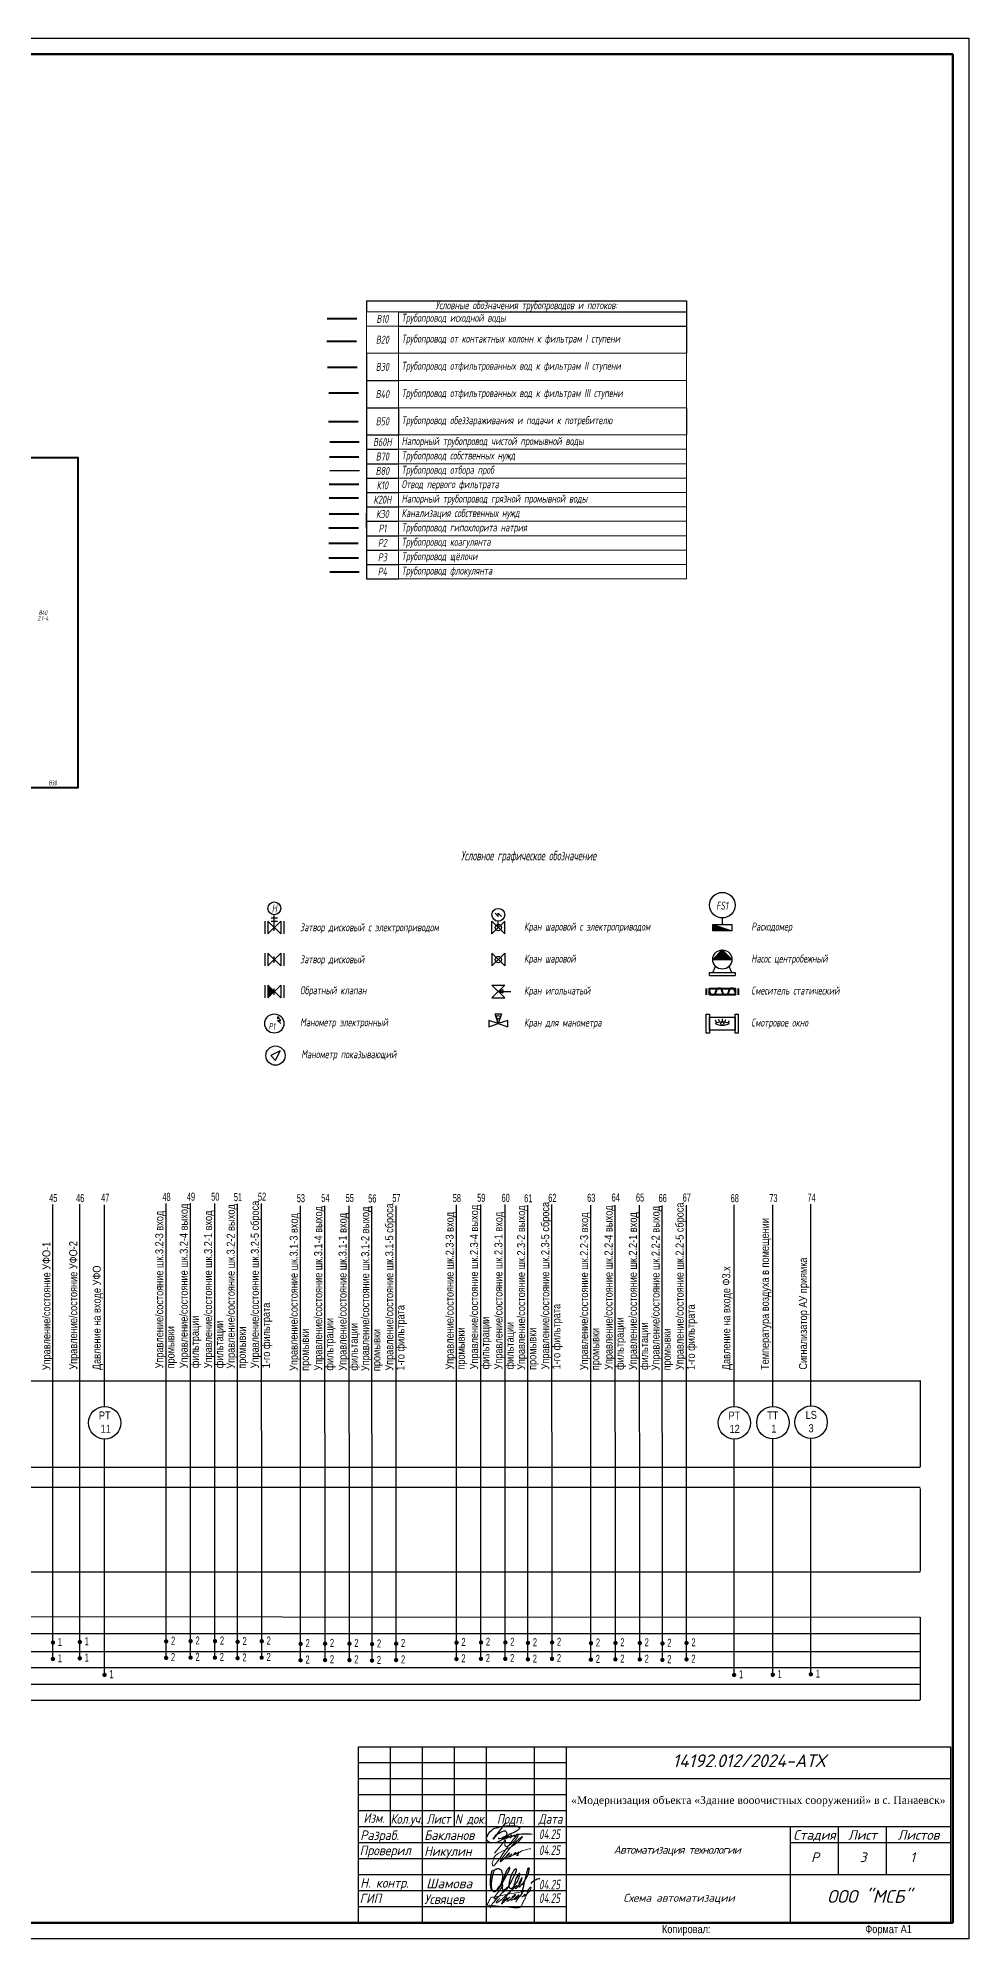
# Model space of a CAD drawing. Header units: millimetres. Extents: x 2725 to 10524, y 7125 to 11639.
# Drawn here: x 3968 to 4259, y 10612 to 11206 of the extents above; entities that cross this region are included whole.
import ezdxf
from ezdxf.enums import TextEntityAlignment as Align

# ---------------------------------------------------------------- set-up
doc = ezdxf.new("R2010")
doc.units = ezdxf.units.MM
doc.header["$LTSCALE"] = 4
doc.linetypes.add('SolidLine', pattern=[0])
for name, color, linetype in [('1', 7, 'Continuous'), ('2', 7, 'Continuous'), ('В80', 1, 'Continuous'), ('Надписи', 7, 'Continuous'), ('Текст', 2, 'Continuous')]:
    doc.layers.add(name, color=color, linetype=linetype)
for name, color, linetype, lineweight in [('60', 7, 'Continuous', 60), ('SHTAMP', 7, 'SolidLine', 25), ('В10', 66, 'Continuous', 40), ('В30', 136, 'Continuous', 40), ('В40', 142, 'Continuous', 40), ('В50', 180, 'Continuous', 40), ('В60Н', 140, 'Continuous', 40), ('В70', 120, 'Continuous', 40), ('К20Н', 33, 'Continuous', 40), ('К30', 54, 'Continuous', 40), ('Логотип', 7, 'Continuous', 20), ('Р1', 90, 'Continuous', 40), ('Р2', 220, 'Continuous', 40), ('Р3', 212, 'Continuous', 40), ('Р4', 50, 'Continuous', 40)]:
    doc.layers.add(name, color=color, linetype=linetype, lineweight=lineweight)
doc.layers.add('В20', color=7, linetype='Continuous', lineweight=40, true_color=0x0a7800)
doc.layers.add('К10', color=7, linetype='Continuous', lineweight=40, true_color=0xffbe00)
doc.styles.add('Eskd знаки', font='eskd.shx', dxfattribs={"width": 0.8, "oblique": 10})
doc.styles.add('GOST 2.304', font='ARIALN.TTF', dxfattribs={"height": 3.5})
doc.styles.add('ISOCPEUR', font='isocpeui.ttf')

# ---------------------------------------------------------------- blocks, each defined once
blk = doc.blocks.new('*T405')
at = {"color": 0, "linetype": 'ByBlock', "lineweight": -2, "transparency": 16777216}
for p, q in [((0, 0), (100, 0)), ((0, 0), (0, -3.36)), ((100, 0), (100, -16.36)), ((10, -3.36), (100, -3.36)), ((10, -7.86), (100, -7.86)), ((0, -16.36), (0, -86.86)), ((0, -24.86), (10, -24.86)), ((0, -33.36), (10, -33.36)), ((10, -33.36), (10, -41.86)), ((100, -33.36), (100, -41.86)), ((0, -41.86), (10, -41.86)), ((0, -46.36), (10, -46.36)), ((0, -50.86), (10, -50.86)), ((0, -55.36), (10, -55.36)), ((0, -59.86), (10, -59.86)), ((0, -64.36), (10, -64.36)), ((0, -68.86), (10, -68.86)), ((0, -73.36), (10, -73.36)), ((0, -77.86), (10, -77.86)), ((0, -82.36), (10, -82.36)), ((0, -86.86), (10, -86.86))]:
    blk.add_line(p, q, dxfattribs=at)
at = {"color": 7, "linetype": 'ByBlock', "lineweight": 15, "transparency": 16777216}
for p, q in [((0, -3.36), (10, -3.36)), ((0, -3.36), (0, -16.36)), ((10, -3.36), (10, -33.36)), ((0, -7.86), (10, -7.86)), ((0, -16.36), (100, -16.36)), ((100, -16.36), (100, -33.36)), ((10, -24.86), (100, -24.86)), ((10, -33.36), (100, -33.36)), ((10, -41.86), (100, -41.86)), ((10, -41.86), (10, -86.86)), ((10, -46.36), (100, -46.36)), ((100, -41.86), (100, -86.86)), ((10, -50.86), (100, -50.86)), ((10, -55.36), (100, -55.36)), ((10, -59.86), (100, -59.86)), ((10, -64.36), (100, -64.36)), ((10, -68.86), (100, -68.86)), ((10, -73.36), (100, -73.36)), ((10, -77.86), (100, -77.86)), ((10, -82.36), (100, -82.36)), ((10, -86.86), (100, -86.86))]:
    blk.add_line(p, q, dxfattribs=at)
at = {"color": 0, "transparency": 16777216, "char_height": 2.5, "style": 'Eskd знаки'}
for s, insert, width, attachment_point in [('В10', (5, -5.61), 9.1, 5), ('Трубопровод исходной воды', (11, -5.61), 88, 4), ('Условные обозначения трубопроводов и потоков:', (50, -1.68), 99.978, 5), ('В20', (5, -12.11), 9.1, 5), ('Трубопровод от контактных колонн к фильтрам I ступени', (11, -12.11), 88, 4), ('В30', (5, -20.61), 9.7, 5), ('Трубопровод отфильтрованных вод к фильтрам II ступени', (11, -20.61), 88, 4), ('В40', (5, -29.11), 9.7, 5), ('Трубопровод отфильтрованных вод к фильтрам III ступени', (11, -29.11), 88, 4), ('В50', (5, -37.61), 9.7, 5), ('Трубопровод обеззараживания и подачи к потребителю', (11, -37.61), 88, 4), ('В60Н', (5, -44.11), 9.7, 5), ('В70', (5, -48.61), 9.7, 5), ('Напорный трубопровод чистой промывной воды', (11, -44.11), 88, 4), ('Трубопровод собственных нужд', (11, -48.61), 88, 4), ('В80', (5, -53.11), 9.7, 5), ('Трубопровод отбора проб', (11, -53.11), 88, 4), ('К10', (5, -57.61), 9.7, 5), ('Отвод первого фильтрата', (11, -57.61), 88, 4), ('К20Н', (5, -62.11), 9.7, 5), ('Напорный трубопровод грязной промывной воды', (11, -62.11), 88, 4), ('Канализация собственных нужд', (11, -66.61), 88, 4), ('К30', (5, -66.61), 9.7, 5), ('Р1', (5, -71.11), 9.7, 5), ('Трубопровод гипохлорита натрия', (11, -71.11), 88, 4), ('Р2', (5, -75.61), 9.7, 5), ('Трубопровод коагулянта', (11, -75.61), 88, 4), ('Р3', (5, -80.11), 9.7, 5), ('Трубопровод щёлочи', (11, -80.11), 88, 4), ('Трубопровод флокулянта', (11, -84.61), 88, 4), ('Р4', (5, -84.61), 9.7, 5)]:
    blk.add_mtext(s, dxfattribs=dict(at, insert=insert, width=width, attachment_point=attachment_point))
blk = doc.blocks.new('A$C67075CCA')
at = {"layer": 'Логотип', "color": 145, "lineweight": 15}
for points in [[(14.68, 5.88), (14.59, 5.72), (14.32, 5.54), (13.9, 5.39), (12.32, 5.25), (10.52, 5.01), (7.58, 4.53), (4.57, 3.92), (2.69, 3.51), (0.99, 3.21), (0.97, 3.2), (0.91, 3.09), (0.75, 2.64), (0.39, 2.01), (0.17, 1.5), (0, 1.08), (0.06, 0.83), (0.58, 0.87), (0.94, 0.82), (2.5, 0.66), (6.63, 0.27), (7.37, 0.17), (8.98, 0.01), (9.73, 0.04), (10.43, 0.44), (11, 1.49), (11.66, 2.81), (12.3, 4.37), (12.76, 5.66), (13.17, 6.18), (13.37, 6.43), (13.51, 6.47), (13.61, 6.44), (13.65, 6.35), (13.6, 6.17), (13.32, 5.44), (12.94, 4.91), (12.31, 4.31), (12.02, 4.04), (11.74, 3.86), (11.47, 3.65), (11.51, 3.77), (11.6, 3.93), (11.7, 4.03), (11.81, 4.16), (11.84, 4.27), (11.84, 4.31), (11.73, 4.27), (11.59, 4.09), (11.5, 3.97), (11.22, 3.77), (11.07, 3.64), (10.85, 3.5), (10.75, 3.43)], [(4.88, 7.15), (4.1, 5.86), (2.99, 4.52), (2.4, 3.68), (2.24, 3.43), (2.06, 3.04), (2.09, 2.83), (2.4, 2.91), (3.21, 3.31), (4.29, 4.43), (5.38, 5.75), (5.81, 6.13), (6.33, 6.54), (6.55, 6.54), (5.84, 5.79), (5.18, 5.15), (4.56, 4.72)], [(3.85, 2.96), (3.53, 2.68), (3.08, 2.24), (2.83, 1.9), (2.75, 1.71), (2.79, 1.65), (2.95, 1.64), (3.35, 1.85), (4.3, 2.56), (5.36, 3.53), (7.27, 5.24), (8.03, 6.02), (8.99, 6.81), (9.2, 6.98), (9.24, 7.01), (9.25, 6.99), (9.21, 6.9), (8.53, 6.44), (7.95, 5.92), (7.42, 5.36), (7.06, 5), (6.35, 4.19), (5.74, 3.39), (5.13, 2.67), (4.85, 2.31), (4.82, 2.18), (5.11, 2.48), (5.52, 3.04), (5.85, 3.26), (6, 3.24), (6, 3.11), (5.91, 2.85), (5.34, 2.13), (5.01, 1.71), (4.71, 1.42), (4.56, 1.3), (4.41, 1.33), (4.46, 1.45), (4.98, 2.24), (5.36, 2.86), (5.72, 3.19), (5.88, 3.25), (6.02, 3.24), (6.01, 3.12), (5.9, 2.8), (5.69, 2.53), (6.01, 2.74), (6.37, 2.96), (6.66, 3.1), (6.9, 3.35), (7.01, 3.43), (6.51, 2.86), (6.32, 2.66), (6.17, 2.44), (6.09, 2.28), (6.13, 2.11), (6.38, 2.15), (6.94, 2.57), (7.7, 3.08), (8.14, 3.43), (8.54, 3.78), (8.69, 3.97), (8.74, 4.1), (8.74, 4.22), (8.66, 4.24), (8.5, 4.12), (8.16, 3.8), (7.63, 3.18), (7.39, 2.73), (7.35, 2.5), (7.41, 2.44), (7.86, 2.6), (8.91, 3.21), (9.49, 3.64), (9.77, 3.84), (9.86, 4.07), (9.83, 4.12), (9.5, 3.85), (9.17, 3.56), (8.65, 3.08), (8.43, 2.78), (8.45, 2.66), (8.58, 2.67), (8.85, 2.79), (9.04, 2.91), (9.31, 3.07), (10.08, 3.6), (10.49, 4.02), (10.78, 4.43), (10.95, 4.69), (10.77, 4.55), (10.55, 4.25), (9.5, 2.9), (8.83, 1.86)], [(0.98, 0.05), (0.95, 0.22), (1.03, 0.5), (1.34, 1.02), (2.08, 1.97), (2.48, 2.42), (3.02, 3.02), (3.29, 3.36), (3.48, 3.5)]]:
    blk.add_spline(points, degree=3, dxfattribs=at)
blk = doc.blocks.new('Подпись Шамова')
for points in [[(107, 385), (99, 387), (86, 381), (75, 364), (65, 338), (55, 284), (48, 215), (46, 134), (49, 94), (69, 32), (78, 25), (108, 14), (122, 16), (163, 38), (191, 65), (217, 102), (244, 149), (265, 206), (271, 234), (274, 270), (273, 296), (270, 326), (260, 362), (248, 381), (236, 397), (222, 405), (205, 412), (179, 412), (156, 407), (137, 399), (123, 385), (114, 371), (98, 331), (91, 301), (81, 261), (76, 231), (70, 193), (67, 137), (69, 83), (70, 67), (89, 27), (94, 19), (110, 10), (127, 5), (150, 12), (175, 30), (198, 55), (219, 84), (236, 110), (268, 163), (302, 226), (344, 304), (377, 367), (394, 404), (398, 416), (399, 425), (396, 432), (389, 435), (378, 433), (369, 421), (358, 404), (338, 370), (320, 333), (309, 305), (297, 272), (287, 240), (278, 206), (271, 180), (261, 145), (259, 113), (259, 82), (262, 59), (275, 38), (288, 31), (305, 31), (332, 50), (373, 98), (405, 145), (463, 257), (505, 345), (517, 386), (518, 400), (512, 408), (502, 408), (488, 402), (470, 383), (441, 337), (420, 290), (400, 227), (385, 162), (382, 113), (385, 91), (391, 76), (403, 65), (417, 60), (437, 65), (458, 84), (474, 100), (541, 197), (560, 241), (575, 291), (580, 316), (578, 325), (572, 328), (565, 327), (557, 322), (552, 313), (528, 278), (507, 242), (494, 202), (480, 149), (477, 118), (483, 84), (489, 70), (500, 65), (519, 68), (532, 83), (559, 113), (582, 150), (598, 184), (610, 219), (619, 246), (621, 253), (621, 257), (618, 258), (616, 256), (613, 251), (579, 193), (564, 154), (559, 123), (556, 100), (561, 94), (568, 93), (573, 95), (580, 98), (596, 116), (608, 140), (610, 143), (610, 138), (611, 130), (620, 131), (631, 140), (633, 149), (689, 232), (730, 320), (742, 387), (749, 421), (743, 428), (736, 429), (726, 426), (716, 410), (699, 343), (680, 266), (659, 194), (643, 127), (622, 22), (609, -30)], [(777, 150), (800, 186), (853, 220), (894, 238), (935, 243)]]:
    blk.add_open_spline(points, degree=3)
blk = doc.blocks.new('A$C29F847F9')
at = {"color": 152, "ltscale": 1.2, "true_color": 0x2776bb}
for points in [[(72.37, 39.99), (68.43, 34.92), (69.46, 36.25), (70.34, 36.77), (71.05, 37.19, -0.161841), (72.21, 37.44, -0.186099), (72.48, 37.3, -0.075514), (72.68, 36.98, -0.216259), (72.68, 36.26, -0.120334), (71.72, 35.04, -0.109582), (69.08, 33.77, -0.149262), (67.29, 33.89, -0.221189), (66.44, 34.77, -0.16991), (66.44, 35.31, -0.086161), (67.49, 37.2, -0.173054), (69.54, 38.45, -0.059791), (73.56, 39.07, -0.04244), (76.04, 38.93, -0.162135), (76.72, 38.52, -0.37027), (76.72, 38.26, -0.102303), (75.24, 37.11, -0.004186), (71.29, 35.23, -0.088346), (70.48, 35.01, -0.042303), (70.22, 35.01, -0.246683), (70.04, 35.13, -0.460105)], [(72.59, 36.07, 0.022452), (72.32, 35.71, 0.097345), (71.81, 35.01, 0.63499), (71.97, 34.88, -1.190143)], [(71.97, 34.88), (72.21, 34.98, 0.188512), (73.19, 35.92, 0.453926), (73.14, 36.03, 0.310824), (73.04, 36, -0.174295), (72.95, 35.95, 0.334422), (72.41, 35.32, 0.590758), (72.56, 35.23, 0.045009), (73.65, 35.7, 0.07665), (74.17, 35.97, 0.482644), (74.21, 36.09, 0.366251), (74.05, 36.04, 0.060409), (73.69, 35.56, 0.357599), (73.7, 35.41, 0.358337), (73.82, 35.4, -0.011147), (74.32, 35.73, -0.051922), (75.05, 36.13, -0.478557), (75.22, 35.99, -0.265314), (75.14, 35.79, 0.591196), (75.16, 35.65, 0.280952), (75.4, 35.76, -0.013193), (75.69, 36.03, -0.432577), (75.85, 35.95, -1.613204)], [(72.85, 36.14), (72.59, 36.07, 2.56207)], [(75.85, 35.95), (75.82, 36.07, -0.010959), (75.79, 36.2, -0.234724), (75.82, 36.33, -0.184073), (76.01, 36.42, -0.003337), (76.21, 36.44, -0.058082), (80.63, 36.46, 0.074997)]]:
    blk.add_lwpolyline(points, format="xyb", dxfattribs=at)
blk = doc.blocks.new('A$C79DB0C6F')
at = {"color": 152, "lineweight": 20, "true_color": 0x2956c7}
for points in [[(613, 746, -0.73312), (607, 741), (578, 719), (540, 673), (510, 639), (452, 562), (361, 439), (272, 310), (180, 180), (132, 119), (97, 71), (35, 2, -0.100988), (31, 1, -0.161834), (23, 1, -0.001469), (16, 3, -0.175359), (8, 9, -0.045194), (3, 19, -0.086422), (1, 31), (0, 75), (4, 97), (17, 132), (39, 191), (66, 238, -0.087354), (124, 286), (297, 376), (390, 422), (472, 467), (542, 515), (629, 585), (700, 662), (721, 689, 0.098126), (728, 705, 0.455827), (726, 708, 0.15115), (723, 707, 0.051196), (709, 698), (634, 638), (578, 590), (485, 496), (397, 395), (262, 219), (199, 130), (191, 107, 0.114927), (191, 102, 0.234495), (193, 99, 0.374813), (198, 100), (243, 133), (305, 192), (351, 233), (381, 260), (407, 288), (415, 299, 0.118842), (418, 307, 0.254739), (417, 310, 0.245642), (414, 310, 0.022403), (406, 305), (401, 300), (384, 285), (371, 271), (333, 222), (322, 200), (319, 187, 0.212582), (320, 178, 0.263419), (328, 175, 0.109136), (338, 178, -0.005821), (353, 187), (382, 210), (423, 243), (451, 265), (472, 282), (472, 282), (473, 283, 0.390176), (473, 285, 0.271409), (470, 286, 0.034608), (467, 285, 0.081315), (453, 276, 0.016447), (419, 244, 0.122885), (409, 227, 0.174246), (409, 222, 0.181996), (414, 216, 0.324797), (441, 221), (510, 263), (549, 296), (566, 313, 0.257376), (567, 320, 0.432429), (561, 323, 0.070085), (552, 319, 0.079528), (546, 313, 0.004304), (533, 298, -0.01347), (516, 277, 0.221294), (513, 266, 0.154784), (515, 262, 0.251335), (518, 261, 0.054773), (526, 263, 0.035588), (554, 277, -0.002299), (606, 309, 0.060578), (637, 333), (628, 324), (624, 300), (622, 262, -0.152366), (616, 250, -0.170899), (608, 245, -0.141236), (599, 245, -0.175613), (587, 254, -0.291557), (598, 278, 0.049563), (614, 289, -0.05737), (648, 319, -0.045914), (729, 368, -0.02907), (899, 411, -0.09752), (930, 409, -2.988942)], [(56, 303), (180, 453), (301, 609, -0.646336), (318, 605, -0.134175), (315, 574), (301, 515, 0.147399), (303, 488, 0.115209), (314, 470, 0.261253), (330, 466, 0.00194), (381, 479), (453, 526), (512, 572), (534, 596), (604, 693), (620, 736, 0.517761), (613, 746, -0.712166)]]:
    blk.add_lwpolyline(points, format="xyb", dxfattribs=at)

msp = doc.modelspace()

# ---------------------------------------------------------------- hatches: boundary and pattern name
h = msp.add_hatch(color=256)
h.dxf.hatch_style = 1
h.paths.add_polyline_path([(4184.71, 10917.97), (4181.72, 10920.97), (4178.73, 10917.97)])
h = msp.add_hatch(color=256)
h.dxf.hatch_style = 1
h.paths.add_polyline_path([(4039.72, 10909.97), (4039.72, 10905.97), (4041.72, 10907.97)])
at = {"layer": '2', "ltscale": 0.5}
msp.add_hatch(color=256, dxfattribs=at).paths.add_polyline_path([(4178.72, 10928.97), (4178.72, 10926.97), (4184.72, 10926.97)])

# ---------------------------------------------------------------- linework, layer by layer
at = {"color": 7, "ltscale": 100}
for p, q in [((3420.32, 11205.94), (4258.8, 11205.94)), ((4258.8, 11205.94), (4258.8, 10611.94)), ((4258.8, 10611.94), (3419.46, 10611.94))]:
    msp.add_line(p, q, dxfattribs=at)
for p, q in [((4038.72, 10929.97), (4038.72, 10925.97)), ((4039.72, 10929.97), (4039.72, 10925.97)), ((4039.72, 10925.97), (4043.72, 10929.97)), ((4039.72, 10929.97), (4043.72, 10925.97)), ((4040.72, 10930.97), (4042.72, 10930.97)), ((4040.72, 10929.97), (4042.72, 10929.97)), ((4041.72, 10926.97), (4041.72, 10931.97)), ((4043.72, 10929.97), (4043.72, 10925.97)), ((4044.72, 10929.97), (4044.72, 10925.97)), ((4109.72, 10925.97), (4109.72, 10929.97)), ((4109.72, 10929.97), (4113.72, 10925.97)), ((4109.72, 10925.97), (4113.72, 10929.97)), ((4110.72, 10932.47), (4111.72, 10931.47)), ((4111.72, 10931.47), (4111.72, 10932.47)), ((4111.72, 10932.47), (4112.72, 10931.47)), ((4111.72, 10927.97), (4111.72, 10929.97)), ((4113.72, 10925.97), (4113.72, 10929.97)), ((4038.72, 10919.97), (4038.72, 10915.97)), ((4039.72, 10919.97), (4039.72, 10915.97)), ((4039.72, 10915.97), (4043.72, 10919.97)), ((4039.72, 10919.97), (4043.72, 10915.97)), ((4041.72, 10916.97), (4041.72, 10918.97)), ((4043.72, 10919.97), (4043.72, 10915.97)), ((4044.72, 10919.97), (4044.72, 10915.97)), ((4109.72, 10919.97), (4109.72, 10915.97)), ((4113.72, 10915.97), (4109.72, 10919.97)), ((4113.72, 10919.97), (4109.72, 10915.97)), ((4113.72, 10919.97), (4113.72, 10915.97)), ((4178.72, 10917.97), (4184.72, 10917.97)), ((4177.72, 10912.97), (4177.72, 10913.97)), ((4177.72, 10913.97), (4185.72, 10913.97)), ((4177.72, 10912.97), (4185.72, 10912.97)), ((4178.72, 10913.97), (4179.72, 10915.97)), ((4184.72, 10913.97), (4183.72, 10915.97)), ((4185.72, 10913.97), (4185.72, 10912.97)), ((4038.72, 10909.97), (4038.72, 10905.97)), ((4039.72, 10909.97), (4039.72, 10905.97)), ((4039.72, 10905.97), (4043.72, 10909.97)), ((4039.72, 10909.97), (4043.72, 10905.97)), ((4041.72, 10906.97), (4041.72, 10908.97)), ((4043.72, 10909.97), (4043.72, 10905.97)), ((4044.72, 10909.97), (4044.72, 10905.97)), ((4109.72, 10909.97), (4113.72, 10909.97)), ((4113.72, 10909.97), (4109.72, 10905.97)), ((4109.72, 10909.97), (4113.72, 10905.97)), ((4109.72, 10905.97), (4113.72, 10905.97)), ((4113.12, 10908.47), (4111.72, 10907.97)), ((4111.72, 10907.97), (4113.12, 10907.57)), ((4111.72, 10907.97), (4115.64, 10907.97)), ((4113.12, 10908.47), (4113.12, 10907.57)), ((4043.72, 10898.97), (4042.72, 10899.97)), ((4111.72, 10897.97), (4110.72, 10900.97)), ((4110.72, 10900.97), (4112.72, 10900.97)), ((4112.72, 10900.97), (4111.72, 10897.97)), ((4043.72, 10897.97), (4042.72, 10898.97)), ((4042.72, 10898.97), (4043.72, 10898.97)), ((4108.72, 10898.97), (4108.72, 10896.97)), ((4111.72, 10897.97), (4108.72, 10898.97)), ((4108.72, 10896.97), (4111.72, 10897.97)), ((4114.72, 10898.97), (4111.72, 10897.97)), ((4111.72, 10897.97), (4114.72, 10896.97)), ((4114.72, 10896.97), (4114.72, 10898.97)), ((4043.59, 10889.47), (4040.59, 10887.97)), ((4042.09, 10886.47), (4043.59, 10889.47)), ((4042.09, 10886.47), (4043.59, 10889.47)), ((4040.59, 10887.97), (4042.09, 10886.47))]:
    msp.add_line(p, q)
at = {"ltscale": 10}
for q in [(4178.73, 10917.97), (4184.71, 10917.97)]:
    msp.add_line((4181.72, 10920.97), q, dxfattribs=at)
at = {"color": 0, "ltscale": 100}
for p, q in [((3972.54, 10699.33), (3972.5, 10841.39)), ((3980.93, 10699.53), (3980.9, 10841.58)), ((3988.66, 10778.32), (3988.66, 10841.34)), ((4007.91, 10699.68), (4007.88, 10841.74)), ((4015.56, 10699.76), (4015.52, 10841.82)), ((4023.17, 10699.75), (4023.14, 10841.8)), ((4030.24, 10699.59), (4030.21, 10841.65)), ((4037.77, 10699.75), (4037.74, 10841.8)), ((4049.93, 10698.93), (4049.9, 10840.98)), ((4057.58, 10699.01), (4057.54, 10841.06)), ((4065.19, 10698.99), (4065.15, 10841.04)), ((4072.26, 10698.84), (4072.22, 10840.89)), ((4079.79, 10698.99), (4079.75, 10841.04)), ((4098.64, 10699.31), (4098.61, 10841.37)), ((4106.29, 10699.39), (4106.26, 10841.44)), ((4113.9, 10699.37), (4113.87, 10841.43)), ((4120.97, 10699.22), (4120.94, 10841.27)), ((4128.5, 10699.37), (4128.47, 10841.43)), ((4140.66, 10699.14), (4140.63, 10841.19)), ((4148.31, 10699.22), (4148.27, 10841.27)), ((4155.92, 10699.2), (4155.88, 10841.26)), ((4162.99, 10699.05), (4162.95, 10841.1)), ((4170.52, 10699.2), (4170.49, 10841.26)), ((4185.4, 10778.31), (4185.4, 10841.32)), ((4197.48, 10778.37), (4197.48, 10841.38)), ((4209.39, 10778.5), (4209.39, 10841.51)), ((3988.68, 10694.66), (3988.68, 10768.05)), ((4185.42, 10694.64), (4185.42, 10768.03)), ((4197.49, 10694.7), (4197.49, 10768.09)), ((4209.41, 10694.83), (4209.41, 10768.22))]:
    msp.add_line(p, q, dxfattribs=at)
at = {"color": 0, "ltscale": 1.2}
for p, q in [((3439.77, 10786.37), (4243.43, 10786.37)), ((3439.77, 10759.31), (4243.57, 10759.41)), ((3439.94, 10753.11), (4243.51, 10753.11)), ((3439.87, 10726.46), (4243.54, 10726.7))]:
    msp.add_line(p, q, dxfattribs=at)
msp.add_lwpolyline([(4070.5, 11052.92), (4070.5, 11057.42)])
at = {"color": 0, "linetype": 'Continuous', "lineweight": 25}
for points in [[(4243.57, 10786.41), (4243.57, 10759.45)], [(4243.56, 10752.74), (4243.56, 10726.84)], [(3844.84, 10712.67), (4243.51, 10712.51)], [(4243.52, 10712.52), (4243.52, 10686.63)], [(3852.92, 10707.36), (4243.51, 10707.36)]]:
    msp.add_lwpolyline(points, dxfattribs=at)
at = {"color": 0, "ltscale": 0.5, "const_width": 0.675}
for points in [[(3972.22, 10704.56, 1), (3972.89, 10704.56, 1)], [(3980.61, 10704.75, 1), (3981.29, 10704.75, 1)], [(4007.6, 10704.91, 1), (4008.27, 10704.91, 1)], [(4015.24, 10704.99, 1), (4015.92, 10704.99, 1)], [(4022.85, 10704.97, 1), (4023.53, 10704.97, 1)], [(4029.92, 10704.81, 1), (4030.6, 10704.81, 1)], [(4037.45, 10704.97, 1), (4038.13, 10704.97, 1)], [(4049.61, 10704.15, 1), (4050.29, 10704.15, 1)], [(4057.26, 10704.23, 1), (4057.93, 10704.23, 1)], [(4064.87, 10704.21, 1), (4065.54, 10704.21, 1)], [(4071.94, 10704.06, 1), (4072.61, 10704.06, 1)], [(4079.47, 10704.21, 1), (4080.15, 10704.21, 1)], [(4098.33, 10704.53, 1), (4099, 10704.53, 1)], [(4105.97, 10704.61, 1), (4106.65, 10704.61, 1)], [(4113.58, 10704.59, 1), (4114.26, 10704.59, 1)], [(4120.65, 10704.44, 1), (4121.33, 10704.44, 1)], [(4128.19, 10704.59, 1), (4128.86, 10704.59, 1)], [(4140.34, 10704.36, 1), (4141.02, 10704.36, 1)], [(4147.99, 10704.44, 1), (4148.67, 10704.44, 1)], [(4155.6, 10704.42, 1), (4156.28, 10704.42, 1)], [(4162.67, 10704.27, 1), (4163.35, 10704.27, 1)], [(4170.2, 10704.42, 1), (4170.88, 10704.42, 1)], [(3972.2, 10699.43, 1), (3972.87, 10699.43, 1)], [(3980.59, 10699.62, 1), (3981.27, 10699.62, 1)], [(4007.57, 10699.78, 1), (4008.25, 10699.78, 1)], [(4015.22, 10699.86, 1), (4015.89, 10699.86, 1)], [(4022.83, 10699.84, 1), (4023.5, 10699.84, 1)], [(4029.9, 10699.69, 1), (4030.57, 10699.69, 1)], [(4037.43, 10699.84, 1), (4038.11, 10699.84, 1)], [(4049.59, 10699.02, 1), (4050.26, 10699.02, 1)], [(4057.24, 10699.1, 1), (4057.91, 10699.1, 1)], [(4064.85, 10699.08, 1), (4065.52, 10699.08, 1)], [(4071.92, 10698.93, 1), (4072.59, 10698.93, 1)], [(4079.45, 10699.08, 1), (4080.12, 10699.08, 1)], [(4098.3, 10699.4, 1), (4098.98, 10699.4, 1)], [(4105.95, 10699.48, 1), (4106.62, 10699.48, 1)], [(4113.56, 10699.46, 1), (4114.24, 10699.46, 1)], [(4120.63, 10699.31, 1), (4121.31, 10699.31, 1)], [(4128.16, 10699.46, 1), (4128.84, 10699.46, 1)], [(4140.32, 10699.23, 1), (4141, 10699.23, 1)], [(4147.97, 10699.31, 1), (4148.64, 10699.31, 1)], [(4155.58, 10699.29, 1), (4156.25, 10699.29, 1)], [(4162.65, 10699.14, 1), (4163.32, 10699.14, 1)], [(4170.18, 10699.29, 1), (4170.85, 10699.29, 1)], [(3988.32, 10694.46, 1), (3989, 10694.46, 1)], [(4185.07, 10694.44, 1), (4185.74, 10694.44, 1)], [(4197.14, 10694.5, 1), (4197.82, 10694.5, 1)], [(4209.06, 10694.63, 1), (4209.73, 10694.63, 1)]]:
    msp.add_lwpolyline(points, format="xyb", close=True, dxfattribs=at)
at = {"color": 0}
for points in [[(3853.01, 10701.74), (4243.52, 10701.74)], [(3852.97, 10696.74), (4243.51, 10696.74)], [(3844.82, 10686.59), (4243.51, 10686.59)], [(3853.01, 10691.6), (4243.54, 10691.6)]]:
    msp.add_lwpolyline(points, dxfattribs=at)
for centre, radius in [((4041.72, 10933.97), 2), ((4111.72, 10931.97), 2), ((4111.72, 10927.97), 1), ((4111.72, 10917.97), 1), ((4181.72, 10917.97), 3), ((4041.72, 10897.97), 3), ((4111.72, 10899.97), 0.569), ((4042.09, 10887.97), 3)]:
    msp.add_circle(centre, radius)
at = {"color": 0, "ltscale": 100}
for centre in [(3988.72, 10773.23), (4185.47, 10773.22), (4197.54, 10773.28), (4209.46, 10773.41)]:
    msp.add_circle(centre, 5.07, dxfattribs=at)
at = {"layer": '1'}
for p, q in [((4042.72, 10899.97), (4043.22, 10899.97)), ((4043.22, 10899.97), (4042.72, 10899.97)), ((4042.72, 10899.97), (4042.72, 10899.47)), ((4042.72, 10899.47), (4043.22, 10899.97)), ((4179.93, 10898.34), (4179.57, 10899.05)), ((4180.79, 10898.53), (4180.59, 10899.31)), ((4181.72, 10899.47), (4181.72, 10898.47)), ((4182.46, 10898.52), (4182.84, 10899.2)), ((4183.53, 10898.22), (4184.01, 10898.89))]:
    msp.add_line(p, q, dxfattribs=at)
for points in [[(4176.72, 10900.96), (4177.72, 10900.96), (4177.72, 10894.96), (4176.72, 10894.96)], [(4177.72, 10899.96), (4185.72, 10899.96), (4185.72, 10895.96), (4177.72, 10895.96)], [(4185.72, 10900.96), (4186.72, 10900.96), (4186.72, 10894.96), (4185.72, 10894.96)]]:
    msp.add_lwpolyline(points, close=True, dxfattribs=at)
msp.add_circle((4181.72, 10897.97), 0.5, dxfattribs=at)
for centre, radius, start, end in [((4181.72, 10893.2), 5.27, 64.72028, 115.27972), ((4181.72, 10902.78), 5.31, 244.94238, 295.05762)]:
    msp.add_arc(centre, radius, start, end, dxfattribs=at)
at = {"layer": '2', "ltscale": 0.5}
for p, q in [((4181.72, 10931.04), (4181.72, 10928.97)), ((4178.72, 10928.97), (4184.72, 10926.97))]:
    msp.add_line(p, q, dxfattribs=at)
msp.add_lwpolyline([(4178.72, 10928.97), (4184.72, 10928.97), (4184.72, 10926.97), (4178.72, 10926.97)], close=True, dxfattribs=at)
msp.add_circle((4181.72, 10934.97), 4, dxfattribs=at)
at = {"layer": '60', "color": 7, "ltscale": 100}
for p, q in [((3439.42, 11200.94), (4253.8, 11200.94)), ((4253.8, 11200.94), (4253.8, 10616.94)), ((4253.8, 10616.94), (3427.85, 10616.94))]:
    msp.add_line(p, q, dxfattribs=at)
at = {"layer": 'SHTAMP', "color": 0}
for points in [[(4068.02, 10671.94), (4253.02, 10671.94), (4253.02, 10616.94), (4068.02, 10616.94), (4068.02, 10671.94)], [(4078.02, 10646.94), (4078.02, 10671.94)], [(4088.02, 10616.94), (4088.02, 10671.94)], [(4098.02, 10646.94), (4098.02, 10671.94)], [(4108.02, 10616.94), (4108.02, 10671.94)], [(4123.02, 10616.94), (4123.02, 10671.94)], [(4133.02, 10616.94), (4133.02, 10671.94)], [(4133.02, 10666.94), (4068.02, 10666.94)], [(4133.02, 10661.94), (4068.02, 10661.94)], [(4133.02, 10656.94), (4068.02, 10656.94)], [(4253.02, 10661.94), (4133.02, 10661.94)], [(4133.02, 10651.94), (4068.02, 10651.94)], [(4253.02, 10646.94), (4068.02, 10646.94)], [(4203.02, 10616.94), (4203.02, 10646.94)], [(4218.02, 10631.94), (4218.02, 10646.94)], [(4233.02, 10631.94), (4233.02, 10646.94)], [(4133.02, 10641.94), (4068.02, 10641.94)], [(4253.02, 10641.94), (4203.02, 10641.94)], [(4133.02, 10636.94), (4068.02, 10636.94)], [(4133.02, 10631.94), (4068.02, 10631.94)], [(4133.02, 10626.94), (4068.02, 10626.94)], [(4253.02, 10631.94), (4133.02, 10631.94)], [(4133.02, 10621.94), (4068.02, 10621.94)]]:
    msp.add_lwpolyline(points, dxfattribs=at)
at = {"layer": 'В10'}
msp.add_line((4067.5, 11118.17), (4058.21, 11118.17), dxfattribs=at)
at = {"layer": 'В20', "ltscale": 0.3}
msp.add_line((4058.13, 11111.16), (4067.42, 11111.16), dxfattribs=at)
at = {"layer": 'В20', "color": 7}
for p, q in [((4176.72, 10908.97), (4176.72, 10906.97)), ((4186.72, 10908.97), (4186.72, 10906.97))]:
    msp.add_line(p, q, dxfattribs=at)
msp.add_lwpolyline([(4177.72, 10906.97), (4177.72, 10908.97), (4185.72, 10908.97), (4185.72, 10906.97)], close=True, dxfattribs=at)
for centre, start, end in [((4178.72, 10907.97), 180, 0), ((4180.72, 10907.97), 0, 180), ((4182.72, 10907.97), 180, 0), ((4184.72, 10907.97), 0, 180)]:
    msp.add_arc(centre, 1, start, end, dxfattribs=at)
at = {"layer": 'В30', "ltscale": 0.3}
msp.add_line((4058.36, 11103.05), (4067.65, 11103.05), dxfattribs=at)
at = {"layer": 'В30'}
msp.add_lwpolyline([(3961.4, 10971.72), (3980.4, 10971.71), (3980.4, 11074.72), (3941.4, 11074.72)], dxfattribs=at)
at = {"layer": 'В40', "ltscale": 0.3}
msp.add_line((4058.76, 11095.02), (4068.05, 11095.02), dxfattribs=at)
at = {"layer": 'В50'}
msp.add_line((4067.89, 11086.05), (4058.67, 11086.05), dxfattribs=at)
at = {"layer": 'В60Н'}
msp.add_line((4068.26, 11079.66), (4059.04, 11079.66), dxfattribs=at)
at = {"layer": 'В70'}
msp.add_line((4068.18, 11075), (4058.96, 11075), dxfattribs=at)
at = {"layer": 'В80'}
msp.add_line((4068.33, 11070.7), (4059.11, 11070.7), dxfattribs=at)
at = {"layer": 'К10'}
msp.add_line((4068.12, 11066.47), (4058.9, 11066.47), dxfattribs=at)
at = {"layer": 'К20Н'}
msp.add_line((4068.08, 11062.14), (4058.86, 11062.14), dxfattribs=at)
at = {"layer": 'К30'}
msp.add_line((4068.13, 11057.2), (4058.91, 11057.2), dxfattribs=at)
at = {"layer": 'Р1'}
msp.add_line((4068.07, 11052.82), (4058.77, 11052.82), dxfattribs=at)
at = {"layer": 'Р2'}
msp.add_line((4058.74, 11048.13), (4067.97, 11048.13), dxfattribs=at)
at = {"layer": 'Р3'}
msp.add_line((4068, 11043.42), (4058.78, 11043.42), dxfattribs=at)
at = {"layer": 'Р4'}
msp.add_line((4059.02, 11039.11), (4068.24, 11039.11), dxfattribs=at)

# ---------------------------------------------------------------- block references
msp.add_blockref('*T405', (4070.5, 11123.78))
at = {"ltscale": 1.2}
for name, p in [('A$C29F847F9', (4041.63, 10608.24)), ('A$C67075CCA', (4108.32, 10621.62))]:
    msp.add_blockref(name, p, dxfattribs=at)
for name, p, xscale, yscale, zscale in [('A$C79DB0C6F', (4109.84, 10634.79), 0.013, 0.013, 1.3), ('Подпись Шамова', (4108.32, 10626.62), 0.01754436356043352, 0.01754436356043352, 0.01754436356043352)]:
    msp.add_blockref(name, p, dxfattribs=dict(xscale=xscale, yscale=yscale, zscale=zscale))

# ---------------------------------------------------------------- texts
at = {"color": 0, "char_height": 2.5, "width": 55.3035, "attachment_point": 4, "rotation": 90, "line_spacing_factor": 0.84, "style": 'GOST 2.304'}
for s, insert in [('Управление/состояние шк.3.2-4 выход фильтрации', (4015.54, 10790.29)), ('Управление/состояние шк.3.2-2 выход промывки', (4030.22, 10790.12)), ('Управление/состояние шк.3.2-5 сброса 1-го фильтрата', (4037.76, 10790.27)), ('Управление/состояние шк.3.1-4 выход фильтрации', (4057.56, 10789.54)), ('Управление/состояние шк.3.1-2 выход промывки', (4072.24, 10789.37)), ('Управление/состояние шк.3.1-5 сброса 1-го фильтрата', (4079.77, 10789.52)), ('Управление/состояние шк.2.3-4 выход фильтрации', (4106.27, 10789.92)), ('Управление/состояние шк.2.3-2 выход промывки', (4120.96, 10789.75)), ('Управление/состояние шк.2.3-5 сброса 1-го фильтрата', (4128.49, 10789.9)), ('Управление/состояние шк.2.2-4 выход фильтрации', (4148.29, 10789.75)), ('Управление/состояние шк.2.2-2 выход промывки', (4162.97, 10789.58)), ('Управление/состояние шк.2.2-5 сброса 1-го фильтрата', (4170.5, 10789.73)), ('Управление/состояние шк.3.2-3 вход промывки', (4007.9, 10790.21)), ('Управление/состояние шк.3.2-1 вход фильтации', (4023.15, 10790.27)), ('Управление/состояние шк.3.1-3 вход промывки', (4049.91, 10789.46)), ('Управление/состояние шк.3.1-1 вход фильтации', (4065.17, 10789.52)), ('Управление/состояние шк.2.3-3 вход промывки', (4098.63, 10789.84)), ('Управление/состояние шк.2.3-1 вход фильтации', (4113.89, 10789.9)), ('Управление/состояние шк.2.2-3 вход промывки', (4140.65, 10789.67)), ('Управление/состояние шк.2.2-1 вход фильтации', (4155.9, 10789.73)), ('Температура воздуха в помещении', (4195.4, 10789.73)), ('Управление/состояние УФО-1', (3970.87, 10789.65)), ('Управление/состояние УФО-2', (3979.26, 10789.84)), ('Сигнализатор АУ приямка', (4207.31, 10789.86)), ('Давление на входе УФО', (3986.58, 10789.69)), ('Давление на входе Ф3.х', (4183.32, 10789.67))]:
    msp.add_mtext(s, dxfattribs=dict(at, insert=insert))
at = {"color": 0, "lineweight": 25, "char_height": 2.5, "attachment_point": 1, "style": 'GOST 2.304'}
for s, insert in [('\\pi0.62982;РT\\P\\pi1.14909;11', (3986.27, 10776.77)), ('\\pi0.62982;РT\\P\\pi0.9598;12', (4183.02, 10776.75)), ('\\pi0.63579;TT\\P\\pi1.94548;1', (4195.09, 10776.81)), ('\\pi0.74834;LS\\P\\pi1.65216;3', (4207.01, 10776.94))]:
    msp.add_mtext_dynamic_manual_height_columns(s, width=4.6464, gutter_width=12.5, heights=[0], dxfattribs=dict(at, insert=insert))
at = {"layer": '1', "attachment_point": 1, "style": 'Eskd знаки'}
for s, width, gutter_width, heights, insert, char_height in [(' {\\H1.2x;Условное графическое обозначение}', 79.8849, 0.113, [3.33], (4098.86, 10951.96), 2.5), ('Затвор дисковый с электроприводом', 54.2402, 0.113, [0], (4049.76, 10929.32), 2.5), ('Кран шаровой с электроприводом', 54.2402, 0.113, [0], (4119.76, 10929.53), 2.5), ('Расходомер', 54.2402, 0.113, [0], (4190.76, 10929.53), 2.5), ('Затвор дисковый', 54.2402, 0.113, [0], (4049.76, 10919.32), 2.5), ('Кран шаровой', 54.2402, 0.113, [0], (4119.76, 10919.53), 2.5), ('Насос центробежный', 54.2402, 0.113, [0], (4190.76, 10919.53), 2.5), ('Обратный клапан', 54.2402, 0.113, [0], (4049.76, 10909.63), 2.5), ('Кран игольчатый', 54.2402, 0.113, [0], (4119.76, 10909.53), 2.5), ('Смеситель статический', 54.2402, 0.113, [0], (4190.76, 10909.53), 2.5), ('P1', 5.2243, 0.225, [0], (4039.93, 10898.11), 2), ('Манометр электронный', 54.2402, 0.113, [0], (4049.76, 10899.63), 2.5), ('Кран для манометра', 54.2402, 0.113, [0], (4119.76, 10899.53), 2.5), ('Смотровое окно', 54.2402, 0.113, [0], (4190.76, 10899.53), 2.5), ('Манометр показывающий', 54.2402, 0.113, [0], (4050.13, 10889.64), 2.5)]:
    msp.add_mtext_dynamic_manual_height_columns(s, width=width, gutter_width=gutter_width, heights=heights, dxfattribs=dict(at, insert=insert, char_height=char_height))
at = {"layer": '2', "ltscale": 15, "char_height": 2.5, "width": 5.4804, "attachment_point": 1, "style": 'Eskd знаки'}
for s, insert in [('FS1', (4179.8, 10936.07)), ('Н', (4040.91, 10935.21))]:
    msp.add_mtext(s, dxfattribs=dict(at, insert=insert))
at = {"layer": 'SHTAMP', "color": 0, "style": 'ISOCPEUR'}
for s, height, p in [('14192.012/2024-АТХ', 4, (4190.04, 10665.63)), ('Р', 3, (4210.72, 10635.99)), ('3', 3, (4225.72, 10635.99)), ('1', 3, (4241.19, 10635.99)), ('ООО "МСБ"', 4, (4227.68, 10623.23))]:
    msp.add_text(s, height=height, dxfattribs=at).set_placement(p, align=Align.CENTER)
at = {"layer": 'SHTAMP', "color": 0, "style": 'ISOCPEUR', "width": 0.829916}
msp.add_text('Изм.', height=3, dxfattribs=at).set_placement((4069.59, 10648.24), (4076.17, 10648.24), align=Align.FIT)
at = {"layer": 'SHTAMP', "color": 0, "style": 'ISOCPEUR'}
for s, width, p in [('Кол.уч.', 0.829916, (4083.02, 10649.44)), ('Лист', 0.829916, (4093.02, 10649.44)), ('N док.', 0.829916, (4103.02, 10649.44)), ('Подп.', 0.829916, (4115.52, 10649.44)), ('Дата', 0.829916, (4128.02, 10649.44)), ('04.25', 0.7, (4127.72, 10644.67)), ('04.25', 0.7, (4127.72, 10639.67)), ('04.25', 0.7, (4127.72, 10628.93)), ('04.25', 0.7, (4127.72, 10624.67))]:
    msp.add_text(s, height=3, dxfattribs=dict(at, width=width)).set_placement(p, align=Align.MIDDLE_CENTER)
at = {"layer": 'SHTAMP', "color": 0, "style": 'ISOCPEUR', "width": 0.9}
for s, p in [('Разраб.', (4068.59, 10644.37)), ('Бакланов', (4088.59, 10644.37)), ('Никулин', (4088.59, 10639.37)), ('Н. контр.', (4068.59, 10629.47)), ('Усвяцев', (4088.59, 10624.37))]:
    msp.add_text(s, height=3, dxfattribs=at).set_placement(p, align=Align.MIDDLE_LEFT)
at = {"layer": 'SHTAMP', "color": 0, "style": 'ISOCPEUR'}
for s, p in [('Стадия', (4210.52, 10644.44)), ('Лист', (4225.52, 10644.44)), ('Листов', (4243.02, 10644.44))]:
    msp.add_text(s, height=3, dxfattribs=at).set_placement(p, align=Align.MIDDLE_CENTER)
at = {"layer": 'SHTAMP', "color": 0, "style": 'ISOCPEUR', "width": 0.9}
for s, p in [('Проверил', (4068.38, 10638.12)), ('ГИП', (4068.38, 10623.12))]:
    msp.add_text(s, height=3, dxfattribs=at).set_placement(p)
at = {"layer": 'SHTAMP', "color": 0, "attachment_point": 5, "style": 'ISOCPEUR'}
for s, insert, char_height, width in [('\\pi2.48784;{\\fTimes New Roman|b0|i0|c204|p18;\\C256;«Модернизация объекта «Здание вооочистных сооружений» в с. Панаевск» }', (4191.72, 10654.95), 2.4, 122.4841), ('\\A1;{\\T0.9;Автоматизация технологии}', (4167.53, 10639.48), 2.5, 70.2979), ('\\A1;Схема автоматизации', (4168.19, 10624.46), 2.5, 70.3441)]:
    msp.add_mtext(s, dxfattribs=dict(at, insert=insert, char_height=char_height, width=width))
at = {"layer": 'SHTAMP', "color": 0, "insert": (4089.19, 10630.77), "char_height": 3, "width": 11.61, "attachment_point": 1, "line_spacing_factor": 1.022766, "style": 'ISOCPEUR'}
msp.add_mtext('\\pt13.716,27.432,41.148,54.864,68.58,82.296,96.012,109.728,123.444,137.16,150.876,164.592,178.308,192.024,205.74,219.456,233.172,246.888,260.604,274.32,288.036,301.752,315.468,329.184,342.9,356.616,370.332,384.048,397.764,411.48,425.196,438.912;Шамова', dxfattribs=at)
at = {"layer": 'Надписи', "ltscale": 15, "insert": (3969.44, 11025.5), "char_height": 1.5, "width": 8.5, "attachment_point": 5, "line_spacing_factor": 0.72, "style": 'Eskd знаки'}
msp.add_mtext('В40^J2.1-4', dxfattribs=at)
at = {"layer": 'Надписи', "ltscale": 15, "insert": (3971.13, 10973.92), "char_height": 1.5, "width": 8.5, "attachment_point": 1, "style": 'Eskd знаки'}
msp.add_mtext('В30', dxfattribs=at)
at = {"layer": 'Текст', "color": 30, "ltscale": 0.05, "style": 'GOST 2.304', "width": 0.7}
for s, p in [('45', (3971.38, 10842.23)), ('46', (3979.77, 10842.18)), ('47', (3987.59, 10842.28)), ('48', (4006.75, 10842.58)), ('49', (4014.4, 10842.66)), ('50', (4022.01, 10842.64)), ('51', (4029.08, 10842.49)), ('52', (4036.61, 10842.64)), ('53', (4048.75, 10842.16)), ('54', (4056.4, 10842.24)), ('55', (4064.01, 10842.22)), ('56', (4071.08, 10842.07)), ('57', (4078.61, 10842.22)), ('58', (4097.48, 10842.21)), ('59', (4105.13, 10842.29)), ('60', (4112.74, 10842.27)), ('61', (4119.81, 10842.12)), ('62', (4127.34, 10842.27)), ('63', (4139.49, 10842.3)), ('64', (4147.13, 10842.38)), ('65', (4154.74, 10842.36)), ('66', (4161.81, 10842.21)), ('67', (4169.34, 10842.36)), ('68', (4184.33, 10842.16)), ('73', (4196.41, 10842.22)), ('74', (4208.33, 10842.35))]:
    msp.add_text(s, height=2.5, dxfattribs=at).set_placement(p)
at = {"layer": 'Текст', "color": 7, "ltscale": 0.05, "style": 'GOST 2.304', "width": 0.7}
for s, p in [('1', (3974.09, 10703.53)), ('1', (3982.49, 10703.72)), ('2', (4009.47, 10703.88)), ('2', (4017.11, 10703.96)), ('2', (4024.73, 10703.94)), ('2', (4031.8, 10703.79)), ('2', (4039.33, 10703.94)), ('2', (4051.49, 10703.12)), ('2', (4059.13, 10703.2)), ('2', (4066.74, 10703.18)), ('2', (4073.81, 10703.03)), ('2', (4081.34, 10703.18)), ('2', (4100.2, 10703.51)), ('2', (4107.85, 10703.58)), ('2', (4115.46, 10703.57)), ('2', (4122.53, 10703.41)), ('2', (4130.06, 10703.57)), ('2', (4142.22, 10703.33)), ('2', (4149.86, 10703.41)), ('2', (4157.47, 10703.39)), ('2', (4164.54, 10703.24)), ('2', (4172.08, 10703.39)), ('1', (3974.07, 10698.4)), ('1', (3982.46, 10698.59)), ('2', (4009.45, 10698.75)), ('2', (4017.09, 10698.83)), ('2', (4024.7, 10698.81)), ('2', (4031.77, 10698.66)), ('2', (4039.3, 10698.81)), ('2', (4051.46, 10697.99)), ('2', (4059.11, 10698.07)), ('2', (4066.72, 10698.05)), ('2', (4073.79, 10697.9)), ('2', (4081.32, 10698.05)), ('2', (4100.18, 10698.38)), ('2', (4107.82, 10698.45)), ('2', (4115.43, 10698.44)), ('2', (4122.5, 10698.28)), ('2', (4130.04, 10698.44)), ('2', (4142.19, 10698.2)), ('2', (4149.84, 10698.28)), ('2', (4157.45, 10698.26)), ('2', (4164.52, 10698.11)), ('2', (4172.05, 10698.26)), ('1', (3990.2, 10693.43)), ('1', (4186.94, 10693.41)), ('1', (4199.01, 10693.47)), ('1', (4210.93, 10693.6))]:
    msp.add_text(s, height=2.5, dxfattribs=at).set_placement(p)
at = {"layer": 'Текст', "color": 7, "style": 'GOST 2.304'}
msp.add_text('Копировал:', height=2.5, dxfattribs=at).set_placement((4170.44, 10613.76), align=Align.CENTER)
msp.add_text('Формат A1', height=2.5, dxfattribs=at).set_placement((4226.41, 10613.76))

doc.saveas('drawing.dxf')
